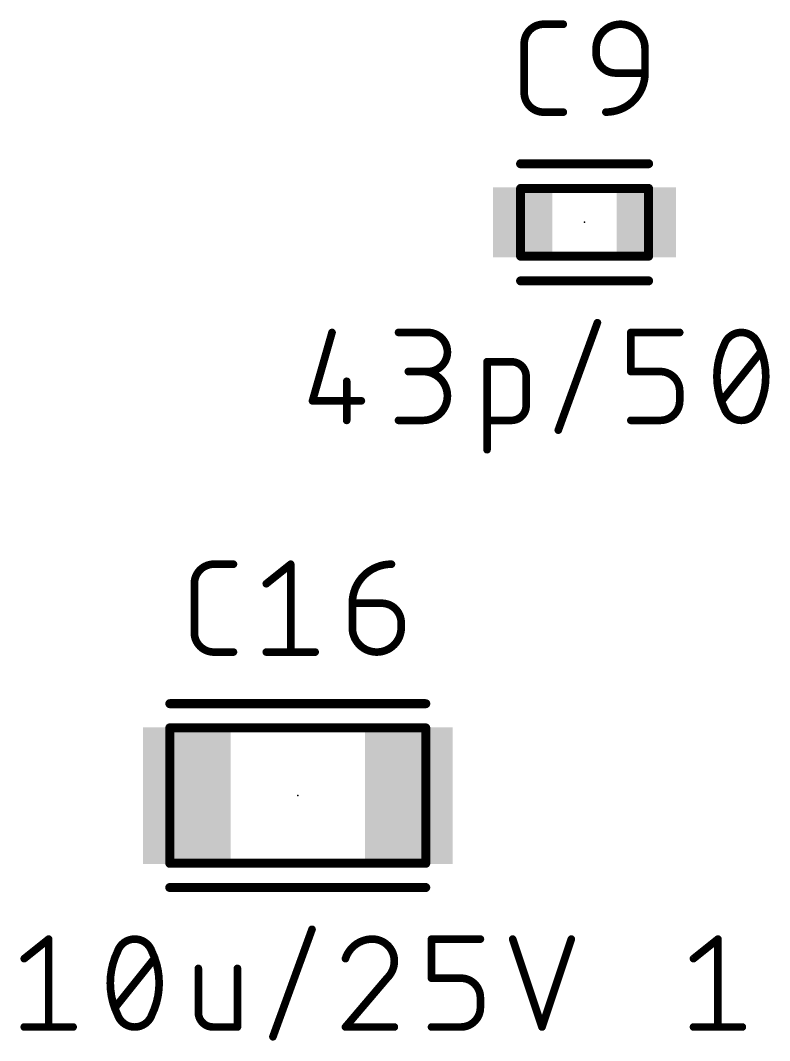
# Model space of a CAD drawing. Extents: x -104 to 160, y 0 to 118.
# Drawn here: x -104.01 to -94.06, y 91.99 to 105.55 of the extents above; entities that cross this region are included whole.
import ezdxf

# ---------------------------------------------------------------- set-up
doc = ezdxf.new("R2010")
doc.units = 0
for name, color, linetype in [('1', 12, 'CONTINUOUS'), ('21', 253, 'CONTINUOUS'), ('23', 53, 'CONTINUOUS'), ('25', 253, 'CONTINUOUS'), ('27', 253, 'CONTINUOUS'), ('51', 253, 'CONTINUOUS')]:
    doc.layers.add(name, color=color, linetype=linetype)

# ---------------------------------------------------------------- blocks, each defined once
blk = doc.blocks.new('RECT')
blk.add_solid([(-0.5, -0.5), (0.5, -0.5), (-0.5, 0.5), (0.5, 0.5)])

msp = doc.modelspace()

# ---------------------------------------------------------------- linework, layer by layer
at = {"layer": '21', "const_width": 0.12}
for points in [[(-95.67, 103.6486), (-97.37, 103.6486)], [(-95.67, 102.0914), (-97.37, 102.0914)], [(-98.63, 96.4717), (-102.03, 96.4717)], [(-98.63, 94.0283), (-102.03, 94.0283)]]:
    msp.add_lwpolyline(points, dxfattribs=at)
at = {"layer": '21', "const_width": 0.06}
for points in [[(-97.37, 103.6786, 1), (-97.37, 103.6186)], [(-95.67, 103.6186, 1), (-95.67, 103.6786)], [(-97.37, 102.1214, 1), (-97.37, 102.0614)], [(-95.67, 102.0614, 1), (-95.67, 102.1214)], [(-102.03, 96.5017, 1), (-102.03, 96.4417)], [(-98.63, 96.4417, 1), (-98.63, 96.5017)], [(-102.03, 94.0583, 1), (-102.03, 93.9983)], [(-98.63, 93.9983, 1), (-98.63, 94.0583)]]:
    msp.add_lwpolyline(points, format="xyb", dxfattribs=at)
at = {"layer": '23'}
for p in [(-96.52, 102.87), (-100.33, 95.25)]:
    msp.add_point(p, dxfattribs=at)
at = {"layer": '25'}
for points, const_width in [([(-97.0628, 105.5028, 0.4142), (-97.3225, 105.2432)], 0.1016), ([(-97.0628, 105.5282, 1), (-97.0628, 105.4774)], 0.0508), ([(-97.0628, 105.4774, 1), (-97.0628, 105.5282)], 0.0508), ([(-96.8032, 105.4774, 1), (-96.8032, 105.5282)], 0.0508), ([(-95.7175, 105.1782, 1), (-96.3666, 105.1782)], 0.1016), ([(-97.2971, 105.2432, 1), (-97.3479, 105.2432)], 0.0508), ([(-97.3479, 105.2432, 1), (-97.2971, 105.2432)], 0.0508), ([(-96.3412, 105.1782, 1), (-96.392, 105.1782)], 0.0508), ([(-95.6921, 105.1782, 1), (-95.7429, 105.1782)], 0.0508), ([(-96.392, 105.1782, 1), (-96.3412, 105.1782)], 0.0508), ([(-96.3666, 105.1133, 0.4142), (-96.107, 104.8537)], 0.1016), ([(-96.3412, 105.1133, 1), (-96.392, 105.1133)], 0.0508), ([(-96.392, 105.1133, 1), (-96.3412, 105.1133)], 0.0508), ([(-95.7429, 105.1782, 1), (-95.6921, 105.1782)], 0.0508), ([(-96.2368, 104.3344, 0.4142), (-95.7175, 104.8537)], 0.1016), ([(-96.107, 104.8791, 1), (-96.107, 104.8283)], 0.0508), ([(-96.107, 104.8283, 1), (-96.107, 104.8791)], 0.0508), ([(-95.6921, 104.8537, 1), (-95.7429, 104.8537)], 0.0508), ([(-95.7429, 104.8537, 1), (-95.6921, 104.8537)], 0.0508), ([(-95.7175, 104.8283, 1), (-95.7175, 104.8791)], 0.0508), ([(-97.3225, 104.594, 0.4142), (-97.0628, 104.3344)], 0.1016), ([(-97.2971, 104.594, 1), (-97.3479, 104.594)], 0.0508), ([(-97.3479, 104.594, 1), (-97.2971, 104.594)], 0.0508), ([(-97.0628, 104.3598, 1), (-97.0628, 104.309)], 0.0508), ([(-97.0628, 104.309, 1), (-97.0628, 104.3598)], 0.0508), ([(-96.8032, 104.309, 1), (-96.8032, 104.3598)], 0.0508), ([(-96.2368, 104.3598, 1), (-96.2368, 104.309)], 0.0508), ([(-101.4443, 98.3259, 0.4142), (-101.704, 98.0663)], 0.1016), ([(-101.4443, 98.3513, 1), (-101.4443, 98.3005)], 0.0508), ([(-101.4443, 98.3005, 1), (-101.4443, 98.3513)], 0.0508), ([(-101.1847, 98.3005, 1), (-101.1847, 98.3513)], 0.0508), ([(-100.3982, 98.3259, 1), (-100.449, 98.3259)], 0.0508), ([(-100.4077, 98.3061, 1), (-100.4395, 98.3457)], 0.0508), ([(-99.0859, 98.3259, 0.4142), (-99.6051, 97.8066)], 0.1016), ([(-99.0859, 98.3005, 1), (-99.0859, 98.3513)], 0.0508), ([(-101.6786, 98.0663, 1), (-101.7294, 98.0663)], 0.0508), ([(-101.7294, 98.0663, 1), (-101.6786, 98.0663)], 0.0508), ([(-100.764, 98.0861, 1), (-100.7323, 98.0464)], 0.0508), ([(-99.6051, 97.832, 1), (-99.6051, 97.7812)], 0.0508), ([(-99.5797, 97.8066, 1), (-99.6305, 97.8066)], 0.0508), ([(-99.6305, 97.8066, 1), (-99.5797, 97.8066)], 0.0508), ([(-98.956, 97.547, 0.4142), (-99.2157, 97.8066)], 0.1016), ([(-99.2157, 97.832, 1), (-99.2157, 97.7812)], 0.0508), ([(-99.2157, 97.7812, 1), (-99.2157, 97.832)], 0.0508), ([(-99.6051, 97.4821, 1), (-98.956, 97.4821)], 0.1016), ([(-99.5797, 97.4821, 1), (-99.6305, 97.4821)], 0.0508), ([(-99.6305, 97.4821, 1), (-99.5797, 97.4821)], 0.0508), ([(-98.9306, 97.547, 1), (-98.9814, 97.547)], 0.0508), ([(-98.9814, 97.547, 1), (-98.9306, 97.547)], 0.0508), ([(-98.9306, 97.4821, 1), (-98.9814, 97.4821)], 0.0508), ([(-98.9814, 97.4821, 1), (-98.9306, 97.4821)], 0.0508), ([(-101.704, 97.4171, 0.4142), (-101.4443, 97.1575)], 0.1016), ([(-101.6786, 97.4171, 1), (-101.7294, 97.4171)], 0.0508), ([(-101.7294, 97.4171, 1), (-101.6786, 97.4171)], 0.0508), ([(-101.4443, 97.1829, 1), (-101.4443, 97.1321)], 0.0508), ([(-101.4443, 97.1321, 1), (-101.4443, 97.1829)], 0.0508), ([(-101.1847, 97.1321, 1), (-101.1847, 97.1829)], 0.0508), ([(-100.7481, 97.1829, 1), (-100.7481, 97.1321)], 0.0508), ([(-100.449, 97.1575, 1), (-100.3982, 97.1575)], 0.0508), ([(-100.099, 97.1321, 1), (-100.099, 97.1829)], 0.0508)]:
    msp.add_lwpolyline(points, format="xyb", dxfattribs=dict(at, const_width=const_width))
at = {"layer": '25', "const_width": 0.1016}
for points in [[(-97.0628, 105.5028), (-96.8032, 105.5028)], [(-97.3225, 104.594), (-97.3225, 105.2432)], [(-96.3666, 105.1133), (-96.3666, 105.1782)], [(-95.7175, 105.1782), (-95.7175, 104.8537)], [(-95.7175, 104.8537), (-96.107, 104.8537)], [(-96.8032, 104.3344), (-97.0628, 104.3344)], [(-101.4443, 98.3259), (-101.1847, 98.3259)], [(-100.7481, 98.0663), (-100.4236, 98.3259)], [(-100.4236, 98.3259), (-100.4236, 97.1575)], [(-101.704, 97.4171), (-101.704, 98.0663)], [(-99.6051, 97.8066), (-99.2157, 97.8066)], [(-99.6051, 97.4821), (-99.6051, 97.8066)], [(-98.956, 97.547), (-98.956, 97.4821)], [(-101.1847, 97.1575), (-101.4443, 97.1575)], [(-100.7481, 97.1575), (-100.099, 97.1575)]]:
    msp.add_lwpolyline(points, dxfattribs=at)
at = {"layer": '27', "const_width": 0.1016}
for points in [[(-96.8693, 100.1074), (-96.35, 101.5354)], [(-99.8749, 101.4056), (-100.1346, 100.4968)], [(-98.9916, 101.4056), (-98.6021, 101.4056)], [(-95.9055, 100.8863), (-95.9055, 101.4056)], [(-95.9055, 101.4056), (-95.2564, 101.4056)], [(-94.6976, 100.4968), (-94.1783, 101.146)], [(-97.8159, 99.8477), (-97.8159, 101.0161)], [(-97.8159, 101.0161), (-97.4913, 101.0161)], [(-98.6021, 100.8863), (-98.8617, 100.8863)], [(-95.516, 100.8863), (-95.9055, 100.8863)], [(-99.6802, 100.7565), (-99.6802, 100.2372)], [(-97.2966, 100.8214), (-97.2966, 100.4319)], [(-95.2564, 100.4968), (-95.2564, 100.6267)], [(-100.1346, 100.4968), (-99.4854, 100.4968)], [(-98.9916, 100.2372), (-98.667, 100.2372)], [(-97.4913, 100.2372), (-97.8159, 100.2372)], [(-95.9055, 100.2372), (-95.516, 100.2372)], [(-100.6602, 92.0443), (-100.1409, 93.4723)], [(-103.9636, 93.0829), (-103.6391, 93.3425)], [(-103.6391, 93.3425), (-103.6391, 92.1741)], [(-98.5534, 92.8232), (-98.5534, 93.3425)], [(-98.5534, 93.3425), (-97.9043, 93.3425)], [(-97.4753, 93.3425), (-97.0859, 92.1741)], [(-97.0859, 92.1741), (-96.6964, 93.3425)], [(-95.0736, 93.0829), (-94.7491, 93.3425)], [(-94.7491, 93.3425), (-94.7491, 92.1741)], [(-102.7557, 92.4337), (-102.2364, 93.0829)], [(-101.6508, 92.953), (-101.6508, 92.3688)], [(-101.1315, 92.1741), (-101.1315, 92.953)], [(-99.1447, 92.8232), (-99.6964, 92.1741)], [(-98.1639, 92.8232), (-98.5534, 92.8232)], [(-97.9043, 92.4337), (-97.9043, 92.5636)], [(-103.9636, 92.1741), (-103.3145, 92.1741)], [(-101.4561, 92.1741), (-101.1315, 92.1741)], [(-99.6964, 92.1741), (-99.0473, 92.1741)], [(-98.5534, 92.1741), (-98.1639, 92.1741)], [(-95.0736, 92.1741), (-94.4245, 92.1741)]]:
    msp.add_lwpolyline(points, dxfattribs=at)
at = {"layer": '27'}
for points, const_width in [([(-96.3261, 101.5267, 1), (-96.3738, 101.5441)], 0.0508), ([(-99.8505, 101.3986, 1), (-99.8993, 101.4126)], 0.0508), ([(-98.9916, 101.431, 1), (-98.9916, 101.3802)], 0.0508), ([(-98.6021, 100.8863, 1), (-98.6021, 101.4056)], 0.1016), ([(-98.6021, 101.431, 1), (-98.6021, 101.3802)], 0.0508), ([(-98.6021, 101.3802, 1), (-98.6021, 101.431)], 0.0508), ([(-95.8801, 101.4056, 1), (-95.9309, 101.4056)], 0.0508), ([(-95.9055, 101.431, 1), (-95.9055, 101.3802)], 0.0508), ([(-95.2564, 101.3802, 1), (-95.2564, 101.431)], 0.0508), ([(-94.4379, 101.4056, 0.3205), (-94.6651, 101.2433)], 0.1016), ([(-94.2107, 101.2433, 0.3205), (-94.4379, 101.4056)], 0.1016), ([(-94.4379, 101.431, 1), (-94.4379, 101.3802)], 0.0508), ([(-94.4379, 101.3802, 1), (-94.4379, 101.431)], 0.0508), ([(-94.6651, 101.2433, 0.1139), (-94.7625, 100.8214)], 0.1016), ([(-94.6891, 101.2516, 1), (-94.6411, 101.2351)], 0.0508), ([(-94.6423, 101.2322, 1), (-94.6879, 101.2545)], 0.0508), ([(-94.1879, 101.2545, 1), (-94.2336, 101.2322)], 0.0508), ([(-94.1134, 100.8214, 0.1139), (-94.2107, 101.2433)], 0.1016), ([(-94.2347, 101.2351, 1), (-94.1867, 101.2516)], 0.0508), ([(-94.1584, 101.1301, 1), (-94.1981, 101.1618)], 0.0508), ([(-97.7905, 101.0161, 1), (-97.8413, 101.0161)], 0.0508), ([(-97.8159, 101.0415, 1), (-97.8159, 100.9907)], 0.0508), ([(-97.2966, 100.8214, 0.4142), (-97.4913, 101.0161)], 0.1016), ([(-97.4913, 101.0415, 1), (-97.4913, 100.9907)], 0.0508), ([(-97.4913, 100.9907, 1), (-97.4913, 101.0415)], 0.0508), ([(-98.8617, 100.9117, 1), (-98.8617, 100.8609)], 0.0508), ([(-98.667, 100.2372, 1), (-98.667, 100.8863)], 0.1016), ([(-98.667, 100.9117, 1), (-98.667, 100.8609)], 0.0508), ([(-98.6021, 100.9117, 1), (-98.6021, 100.8609)], 0.0508), ([(-98.6021, 100.8609, 1), (-98.6021, 100.9117)], 0.0508), ([(-95.9055, 100.9117, 1), (-95.9055, 100.8609)], 0.0508), ([(-95.9309, 100.8863, 1), (-95.8801, 100.8863)], 0.0508), ([(-95.2564, 100.6267, 0.4142), (-95.516, 100.8863)], 0.1016), ([(-95.516, 100.9117, 1), (-95.516, 100.8609)], 0.0508), ([(-95.516, 100.8609, 1), (-95.516, 100.9117)], 0.0508), ([(-99.6548, 100.7565, 1), (-99.7056, 100.7565)], 0.0508), ([(-97.2712, 100.8214, 1), (-97.322, 100.8214)], 0.0508), ([(-97.322, 100.8214, 1), (-97.2712, 100.8214)], 0.0508), ([(-94.7625, 100.8214, 0.1139), (-94.6651, 100.3995)], 0.1016), ([(-94.7371, 100.8214, 1), (-94.7879, 100.8214)], 0.0508), ([(-94.7879, 100.8214, 1), (-94.7371, 100.8214)], 0.0508), ([(-94.2107, 100.3995, 0.1139), (-94.1134, 100.8214)], 0.1016), ([(-94.088, 100.8214, 1), (-94.1388, 100.8214)], 0.0508), ([(-94.1388, 100.8214, 1), (-94.088, 100.8214)], 0.0508), ([(-95.231, 100.6267, 1), (-95.2818, 100.6267)], 0.0508), ([(-95.2818, 100.6267, 1), (-95.231, 100.6267)], 0.0508), ([(-100.1346, 100.5222, 1), (-100.1346, 100.4714)], 0.0508), ([(-100.159, 100.5038, 1), (-100.1101, 100.4899)], 0.0508), ([(-99.4854, 100.4714, 1), (-99.4854, 100.5222)], 0.0508), ([(-97.4913, 100.2372, 0.4142), (-97.2966, 100.4319)], 0.1016), ([(-97.2712, 100.4319, 1), (-97.322, 100.4319)], 0.0508), ([(-95.516, 100.2372, 0.4142), (-95.2564, 100.4968)], 0.1016), ([(-95.231, 100.4968, 1), (-95.2818, 100.4968)], 0.0508), ([(-95.2818, 100.4968, 1), (-95.231, 100.4968)], 0.0508), ([(-94.7174, 100.5127, 1), (-94.6777, 100.481)], 0.0508), ([(-97.322, 100.4319, 1), (-97.2712, 100.4319)], 0.0508), ([(-94.6651, 100.3995, 0.3205), (-94.4379, 100.2372)], 0.1016), ([(-94.6411, 100.4077, 1), (-94.6891, 100.3912)], 0.0508), ([(-94.6879, 100.3883, 1), (-94.6423, 100.4106)], 0.0508), ([(-94.4379, 100.2372, 0.3205), (-94.2107, 100.3995)], 0.1016), ([(-94.2336, 100.4106, 1), (-94.1879, 100.3883)], 0.0508), ([(-94.1867, 100.3912, 1), (-94.2347, 100.4077)], 0.0508), ([(-99.7056, 100.2372, 1), (-99.6548, 100.2372)], 0.0508), ([(-98.9916, 100.2626, 1), (-98.9916, 100.2118)], 0.0508), ([(-98.667, 100.2626, 1), (-98.667, 100.2118)], 0.0508), ([(-98.667, 100.2118, 1), (-98.667, 100.2626)], 0.0508), ([(-97.8159, 100.2626, 1), (-97.8159, 100.2118)], 0.0508), ([(-97.4913, 100.2626, 1), (-97.4913, 100.2118)], 0.0508), ([(-97.4913, 100.2118, 1), (-97.4913, 100.2626)], 0.0508), ([(-95.9055, 100.2626, 1), (-95.9055, 100.2118)], 0.0508), ([(-95.516, 100.2626, 1), (-95.516, 100.2118)], 0.0508), ([(-95.516, 100.2118, 1), (-95.516, 100.2626)], 0.0508), ([(-94.4379, 100.2626, 1), (-94.4379, 100.2118)], 0.0508), ([(-94.4379, 100.2118, 1), (-94.4379, 100.2626)], 0.0508), ([(-96.8931, 100.1161, 1), (-96.8454, 100.0987)], 0.0508), ([(-97.8413, 99.8477, 1), (-97.7905, 99.8477)], 0.0508), ([(-100.117, 93.4636, 1), (-100.1648, 93.481)], 0.0508), ([(-103.6137, 93.3425, 1), (-103.6645, 93.3425)], 0.0508), ([(-103.6232, 93.3227, 1), (-103.6549, 93.3623)], 0.0508), ([(-102.4961, 93.3425, 0.3205), (-102.7232, 93.1802)], 0.1016), ([(-102.2689, 93.1802, 0.3205), (-102.4961, 93.3425)], 0.1016), ([(-102.4961, 93.3679, 1), (-102.4961, 93.3171)], 0.0508), ([(-102.4961, 93.3171, 1), (-102.4961, 93.3679)], 0.0508), ([(-99.3394, 93.3425, 0.3252), (-99.6964, 93.0829)], 0.1016), ([(-99.0473, 93.0504, 0.4142), (-99.3394, 93.3425)], 0.1016), ([(-99.3394, 93.3679, 1), (-99.3394, 93.3171)], 0.0508), ([(-99.3394, 93.3171, 1), (-99.3394, 93.3679)], 0.0508), ([(-98.528, 93.3425, 1), (-98.5788, 93.3425)], 0.0508), ([(-98.5534, 93.3679, 1), (-98.5534, 93.3171)], 0.0508), ([(-97.9043, 93.3171, 1), (-97.9043, 93.3679)], 0.0508), ([(-97.4512, 93.3505, 1), (-97.4994, 93.3345)], 0.0508), ([(-96.6723, 93.3345, 1), (-96.7205, 93.3505)], 0.0508), ([(-94.7237, 93.3425, 1), (-94.7745, 93.3425)], 0.0508), ([(-94.7332, 93.3227, 1), (-94.7649, 93.3623)], 0.0508), ([(-102.7232, 93.1802, 0.1139), (-102.8206, 92.7583)], 0.1016), ([(-102.7473, 93.1885, 1), (-102.6992, 93.172)], 0.0508), ([(-102.7004, 93.1691, 1), (-102.7461, 93.1914)], 0.0508), ([(-102.246, 93.1914, 1), (-102.2917, 93.1691)], 0.0508), ([(-102.1715, 92.7583, 0.1139), (-102.2689, 93.1802)], 0.1016), ([(-102.2929, 93.172, 1), (-102.2448, 93.1885)], 0.0508), ([(-103.9795, 93.1027, 1), (-103.9477, 93.063)], 0.0508), ([(-102.2166, 93.067, 1), (-102.2562, 93.0987)], 0.0508), ([(-99.7206, 93.0907, 1), (-99.6722, 93.075)], 0.0508), ([(-99.1447, 92.8232, 0.2053), (-99.0473, 93.0504)], 0.1016), ([(-99.0219, 93.0504, 1), (-99.0727, 93.0504)], 0.0508), ([(-99.0727, 93.0504, 1), (-99.0219, 93.0504)], 0.0508), ([(-95.0895, 93.1027, 1), (-95.0577, 93.063)], 0.0508), ([(-101.6254, 92.953, 1), (-101.6762, 92.953)], 0.0508), ([(-101.1061, 92.953, 1), (-101.1569, 92.953)], 0.0508), ([(-102.8206, 92.7583, 0.1139), (-102.7232, 92.3364)], 0.1016), ([(-102.7952, 92.7583, 1), (-102.846, 92.7583)], 0.0508), ([(-102.846, 92.7583, 1), (-102.7952, 92.7583)], 0.0508), ([(-102.2689, 92.3364, 0.1139), (-102.1715, 92.7583)], 0.1016), ([(-102.1461, 92.7583, 1), (-102.1969, 92.7583)], 0.0508), ([(-102.1969, 92.7583, 1), (-102.1461, 92.7583)], 0.0508), ([(-99.1622, 92.8416, 1), (-99.1271, 92.8048)], 0.0508), ([(-99.1253, 92.8068, 1), (-99.164, 92.8397)], 0.0508), ([(-98.5534, 92.8486, 1), (-98.5534, 92.7978)], 0.0508), ([(-98.5788, 92.8232, 1), (-98.528, 92.8232)], 0.0508), ([(-97.9043, 92.5636, 0.4142), (-98.1639, 92.8232)], 0.1016), ([(-98.1639, 92.8486, 1), (-98.1639, 92.7978)], 0.0508), ([(-98.1639, 92.7978, 1), (-98.1639, 92.8486)], 0.0508), ([(-98.1639, 92.1741, 0.4142), (-97.9043, 92.4337)], 0.1016), ([(-97.8789, 92.5636, 1), (-97.9297, 92.5636)], 0.0508), ([(-97.9297, 92.5636, 1), (-97.8789, 92.5636)], 0.0508), ([(-97.8789, 92.4337, 1), (-97.9297, 92.4337)], 0.0508), ([(-102.7755, 92.4496, 1), (-102.7359, 92.4179)], 0.0508), ([(-102.6992, 92.3446, 1), (-102.7473, 92.3281)], 0.0508), ([(-102.7232, 92.3364, 0.3205), (-102.4961, 92.1741)], 0.1016), ([(-102.7461, 92.3252, 1), (-102.7004, 92.3475)], 0.0508), ([(-102.4961, 92.1741, 0.3205), (-102.2689, 92.3364)], 0.1016), ([(-102.2917, 92.3475, 1), (-102.246, 92.3252)], 0.0508), ([(-102.2448, 92.3281, 1), (-102.2929, 92.3446)], 0.0508), ([(-101.6508, 92.3688, 0.4142), (-101.4561, 92.1741)], 0.1016), ([(-101.6254, 92.3688, 1), (-101.6762, 92.3688)], 0.0508), ([(-101.6762, 92.3688, 1), (-101.6254, 92.3688)], 0.0508), ([(-97.9297, 92.4337, 1), (-97.8789, 92.4337)], 0.0508), ([(-103.9636, 92.1995, 1), (-103.9636, 92.1487)], 0.0508), ([(-103.3145, 92.1487, 1), (-103.3145, 92.1995)], 0.0508), ([(-102.4961, 92.1995, 1), (-102.4961, 92.1487)], 0.0508), ([(-102.4961, 92.1487, 1), (-102.4961, 92.1995)], 0.0508), ([(-101.4561, 92.1995, 1), (-101.4561, 92.1487)], 0.0508), ([(-101.4561, 92.1487, 1), (-101.4561, 92.1995)], 0.0508), ([(-101.1315, 92.1487, 1), (-101.1315, 92.1995)], 0.0508), ([(-99.7158, 92.1906, 1), (-99.6771, 92.1576)], 0.0508), ([(-99.6964, 92.1995, 1), (-99.6964, 92.1487)], 0.0508), ([(-99.0473, 92.1487, 1), (-99.0473, 92.1995)], 0.0508), ([(-98.5534, 92.1995, 1), (-98.5534, 92.1487)], 0.0508), ([(-98.1639, 92.1995, 1), (-98.1639, 92.1487)], 0.0508), ([(-98.1639, 92.1487, 1), (-98.1639, 92.1995)], 0.0508), ([(-95.0736, 92.1995, 1), (-95.0736, 92.1487)], 0.0508), ([(-94.4245, 92.1487, 1), (-94.4245, 92.1995)], 0.0508), ([(-103.6645, 92.1741, 1), (-103.6137, 92.1741)], 0.0508), ([(-101.1569, 92.1741, 1), (-101.1061, 92.1741)], 0.0508), ([(-100.6841, 92.053, 1), (-100.6363, 92.0356)], 0.0508), ([(-97.11, 92.1821, 1), (-97.0618, 92.1661)], 0.0508), ([(-97.11, 92.1661, 1), (-97.0618, 92.1821)], 0.0508), ([(-94.7745, 92.1741, 1), (-94.7237, 92.1741)], 0.0508)]:
    msp.add_lwpolyline(points, format="xyb", dxfattribs=dict(at, const_width=const_width))
at = {"layer": '51', "const_width": 0.12}
for points in [[(-97.37, 102.42), (-97.37, 103.32)], [(-97.37, 103.32), (-95.67, 103.32)], [(-95.67, 103.32), (-95.67, 102.42)], [(-95.67, 102.42), (-97.37, 102.42)], [(-102.03, 94.35), (-102.03, 96.15)], [(-102.03, 96.15), (-98.63, 96.15)], [(-98.63, 96.15), (-98.63, 94.35)], [(-98.63, 94.35), (-102.03, 94.35)]]:
    msp.add_lwpolyline(points, dxfattribs=at)
at = {"layer": '51', "const_width": 0.06}
for points in [[(-97.34, 103.32, 1), (-97.4, 103.32)], [(-97.37, 103.35, 1), (-97.37, 103.29)], [(-95.64, 103.32, 1), (-95.7, 103.32)], [(-95.67, 103.29, 1), (-95.67, 103.35)], [(-97.37, 102.45, 1), (-97.37, 102.39)], [(-97.4, 102.42, 1), (-97.34, 102.42)], [(-95.7, 102.42, 1), (-95.64, 102.42)], [(-95.67, 102.39, 1), (-95.67, 102.45)], [(-102, 96.15, 1), (-102.06, 96.15)], [(-102.03, 96.18, 1), (-102.03, 96.12)], [(-98.6, 96.15, 1), (-98.66, 96.15)], [(-98.63, 96.12, 1), (-98.63, 96.18)], [(-102.03, 94.38, 1), (-102.03, 94.32)], [(-102.06, 94.35, 1), (-102, 94.35)], [(-98.66, 94.35, 1), (-98.6, 94.35)], [(-98.63, 94.32, 1), (-98.63, 94.38)]]:
    msp.add_lwpolyline(points, format="xyb", dxfattribs=at)

# ---------------------------------------------------------------- block references
at = {"layer": '1'}
for p, xscale, yscale in [((-97.3406, 102.87), 0.788, 0.9291), ((-95.6994, 102.87), 0.788, 0.9291), ((-101.8054, 95.25), 1.1646, 1.8153), ((-98.8546, 95.25), 1.1646, 1.8153)]:
    msp.add_blockref('RECT', p, dxfattribs=dict(at, xscale=xscale, yscale=yscale))

doc.saveas('drawing.dxf')
